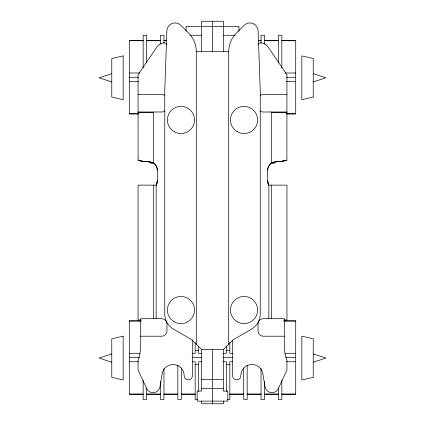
<?xml version="1.0" encoding="UTF-8"?>
<svg xmlns="http://www.w3.org/2000/svg" width="425" height="425" viewBox="0 0 425 425"><rect width="100%" height="100%" fill="white"/><g stroke="black" fill="none" stroke-linecap="round" stroke-linejoin="round"><path stroke-width="0.64" d="M281.159 161.442L286.896 160.129L286.949 74.757L267.92 46.723A8.76 8.76 0 0 0 260.674 42.883A2.63 2.63 0 0 0 258.235 44.529M268.855 318.649L268.855 185.13L267.718 181.555L267.681 170.239C267.702 167.285 269.275 164.146 271.973 162.828M156.145 318.649L156.145 185.13L157.282 181.555L157.319 170.239C157.298 167.285 155.725 164.146 153.027 162.828M156.145 185.13L157.006 183.079L157.319 180.747A8.76 8.76 0 0 1 156.145 185.13L138.051 185.13L138.051 319.972L140.978 319.972M196.297 344.192L196.297 51.632A26.276 26.276 0 0 0 188.599 33.054L180.875 25.325A8.208 8.208 0 0 0 166.86 30.844L164.762 90.929L164.762 314.022A17.515 17.515 0 0 0 173.522 329.189L189.922 338.656A17.515 17.515 0 0 1 193.545 341.44L201.551 349.446L201.551 391.048L197.173 391.048L197.173 401.12L227.827 401.12L227.827 391.048L223.449 391.048L223.449 349.446L231.455 341.44A17.515 17.515 0 0 1 235.078 338.656L251.478 329.189A17.515 17.515 0 0 0 260.238 314.022L260.238 90.929L258.14 30.844A8.208 8.208 0 0 0 244.125 25.325L236.401 33.054A26.276 26.276 0 0 0 228.703 51.632L228.703 344.192M285.983 160.464L286.896 160.129M280.245 161.489L285.977 160.469M111.775 73.663L99.073 77.791L111.775 81.913M313.225 81.913L325.927 77.791L313.225 73.663M111.775 353.945L99.073 358.073L111.775 362.201M313.225 362.201L325.927 358.073L313.225 353.945M285.515 160.623L280.734 161.468M279.756 161.511L279.273 161.542L280.872 161.458M279.687 161.516L279.99 161.5M189.917 35.264L201.551 35.264M223.449 35.264L235.083 35.264M143.161 40.588L129.29 40.588L129.29 113.937L138.534 113.937M146.625 40.588L160.496 40.588M163.96 40.588L166.605 40.588M258.395 40.588L261.04 40.588M264.504 40.588L278.375 40.588M281.839 40.588L295.71 40.588L295.71 113.937L286.466 113.937M129.29 40.731L143.161 40.731M146.625 40.731L160.496 40.731M163.96 40.731L166.605 40.731M258.395 40.731L261.04 40.731M264.504 40.731L278.375 40.731M281.839 40.731L295.71 40.731M196.297 51.632L228.703 51.632M129.29 72.994L139.857 72.994M285.143 72.994L295.71 72.994M129.29 77.26L138.534 77.26M286.466 77.26L295.71 77.26M129.29 81.457L138.534 81.457M286.466 81.457L295.71 81.457M138.051 94.472L161.723 94.472A5.254 5.254 0 0 1 164.815 95.476M286.949 94.472L263.277 94.472A5.254 5.254 0 0 0 260.185 95.476M138.051 111.993L161.723 111.993A5.254 5.254 0 0 0 164.815 110.989M286.949 111.993L263.277 111.993A5.254 5.254 0 0 1 260.185 110.989M138.051 112.386L153.377 112.386M271.623 112.386L286.949 112.386M129.29 113.794L138.534 113.794M286.466 113.794L295.71 113.794M268.122 183.504L268.855 185.13L286.949 185.13L286.949 319.972L284.022 319.972M141.18 320.87L129.29 320.87L129.29 394.219L143.161 394.219M283.82 320.87L295.71 320.87L295.71 394.219L281.839 394.219M129.29 321.013L141.18 321.013M283.82 321.013L295.71 321.013M140.702 336.217L161.723 336.217A5.254 5.254 0 0 0 166.977 330.963L166.977 323.956A5.254 5.254 0 0 0 161.723 318.702L140.702 318.702L140.702 345.419A43.796 43.796 0 0 1 138.051 360.427L138.051 370.127L146.699 388.673A7.007 7.007 0 0 0 159.959 386.872L162.159 373.756A11.082 11.082 0 0 1 174.006 364.549A11.082 11.082 0 0 1 184.163 375.588L184.163 375.897A3.942 3.942 0 0 0 188.105 379.838L188.413 379.838A3.942 3.942 0 0 0 192.355 375.897L192.355 339.899M284.298 336.217L263.277 336.217A5.254 5.254 0 0 1 258.023 330.963L258.023 323.956A5.254 5.254 0 0 1 263.277 318.702L284.298 318.702L284.298 345.419A43.796 43.796 0 0 0 286.949 360.427L286.949 370.127L278.301 388.673A7.007 7.007 0 0 1 265.041 386.872L262.841 373.756A11.082 11.082 0 0 0 250.994 364.549A11.082 11.082 0 0 0 240.837 375.588L240.837 375.897A3.942 3.942 0 0 1 236.895 379.838L236.587 379.838A3.942 3.942 0 0 1 232.645 375.897L232.645 339.899M201.551 349.446L223.449 349.446M195.165 350.503L198.634 350.503M226.366 350.503L229.835 350.503M129.29 353.281L139.857 353.281M192.525 353.281L195.165 353.281L195.165 342.555M201.933 353.281L198.634 353.281L198.634 346.152M223.067 353.281L226.366 353.281L226.366 346.152M232.475 353.281L229.835 353.281L229.835 342.555M285.143 353.281L295.71 353.281M129.29 357.547L139.198 357.547M192.026 357.547L201.933 357.547M223.067 357.547L232.974 357.547M285.802 357.547L295.71 357.547M129.29 361.744L138.534 361.744M192.525 361.744L195.165 361.744L195.165 399.537L197.476 399.537M201.933 361.744L198.634 361.744L198.634 391.404M223.067 361.744L226.366 361.744L226.366 391.404M232.475 361.744L229.835 361.744L229.835 399.537L227.524 399.537M286.466 361.744L295.71 361.744M195.165 364.592L198.634 364.592M226.366 364.592L229.835 364.592M201.551 379.663L223.449 379.663M201.551 388.423L223.449 388.423M129.29 394.076L143.161 394.076M146.625 394.076L160.496 394.076M163.96 394.076L177.831 394.076M181.294 394.076L195.165 394.076M229.835 394.076L243.706 394.076M247.169 394.076L261.04 394.076M264.504 394.076L278.375 394.076M281.839 394.076L295.71 394.076M146.625 394.219L160.496 394.219M163.96 394.219L177.831 394.219M181.294 394.219L195.165 394.219M229.835 394.219L243.706 394.219M247.169 394.219L261.04 394.219M264.504 394.219L278.375 394.219M144.755 161.489L140.42 160.9M145.244 161.511L145.727 161.542L141.546 161.165L138.104 160.129L138.051 74.757L157.08 46.723A8.76 8.76 0 0 1 164.326 42.883A2.63 2.63 0 0 1 166.765 44.529M144.266 161.468L141.339 161.123L138.104 160.129L139.018 160.464M145.01 161.5L145.313 161.516M139.474 160.618L139.937 160.762M268.058 183.281L267.681 180.747A8.76 8.76 0 0 0 268.855 185.13M281.839 67.894L281.839 35.27L278.375 35.27L278.375 62.916M281.839 380.274L281.839 399.537L278.375 399.537L278.375 387.892M271.623 111.993L271.623 162.924A8.76 8.76 0 0 0 267.681 170.239M271.623 185.13L271.623 318.702M264.504 44.094L264.504 35.27L261.04 35.27L261.04 43.191M264.504 381.544L264.504 399.537L261.04 399.537L261.04 368.597M247.169 365.171L247.169 399.537L243.706 399.537L243.706 367.976M238.962 31.285L238.962 26.504L186.038 26.504L186.038 31.285M223.449 51.632L223.449 21.25L201.551 21.25L201.551 51.632M223.449 401.12L223.449 403.75L201.551 403.75L201.551 401.12M212.5 21.25L212.5 51.632M212.5 349.446L212.5 403.75M181.294 367.976L181.294 399.537L177.831 399.537L177.831 365.171M163.96 43.191L163.96 35.27L160.496 35.27L160.496 44.094M163.96 368.597L163.96 399.537L160.496 399.537L160.496 381.544M153.377 111.993L153.377 162.924A8.76 8.76 0 0 1 157.319 170.239M153.377 185.13L153.377 318.702M146.625 62.916L146.625 35.27L143.161 35.27L143.161 67.894M146.625 387.892L146.625 399.537L143.161 399.537L143.161 380.274M279.289 161.357A40.162 40.152 -1.4 0 0 271.586 162.796A40.221 40.216 -1.4 0 1 279.257 161.362M274.763 162.127A14.413 4.606 -15.3 0 1 279.746 161.463M272.154 163.667A14.971 4.308 -15.5 0 1 274.476 163.094M145.711 161.357A40.162 40.152 1.4 0 1 153.414 162.796A40.221 40.216 1.4 0 0 145.743 161.362M145.254 161.463A14.413 4.606 15.3 0 1 150.238 162.127M150.524 163.094A14.971 4.308 15.5 0 1 152.846 163.667M123.16 55.893L111.775 58.523L111.775 97.059L123.16 99.684L123.16 55.893M313.225 97.059L301.84 99.684L301.84 55.893L313.225 58.523L313.225 97.059M123.16 336.175L111.775 338.805L111.775 377.342L123.16 379.971L123.16 336.175M313.225 377.342L301.84 379.971L301.84 336.175L313.225 338.805L313.225 377.342M237.246 321.789A13.579 13.579 0 0 0 257.608 310.032A13.579 13.579 0 0 0 237.246 298.27A13.579 13.579 0 0 0 237.246 321.789M237.246 131.718A13.579 13.579 0 0 0 257.608 119.962A13.579 13.579 0 0 0 237.246 108.205A13.579 13.579 0 0 0 237.246 131.718M174.181 321.789A13.579 13.579 0 0 0 194.544 310.032A13.579 13.579 0 0 0 174.181 298.27A13.579 13.579 0 0 0 174.181 321.789M174.181 131.718A13.579 13.579 0 0 0 194.544 119.962A13.579 13.579 0 0 0 174.181 108.205A13.579 13.579 0 0 0 174.181 131.718"/></g></svg>
